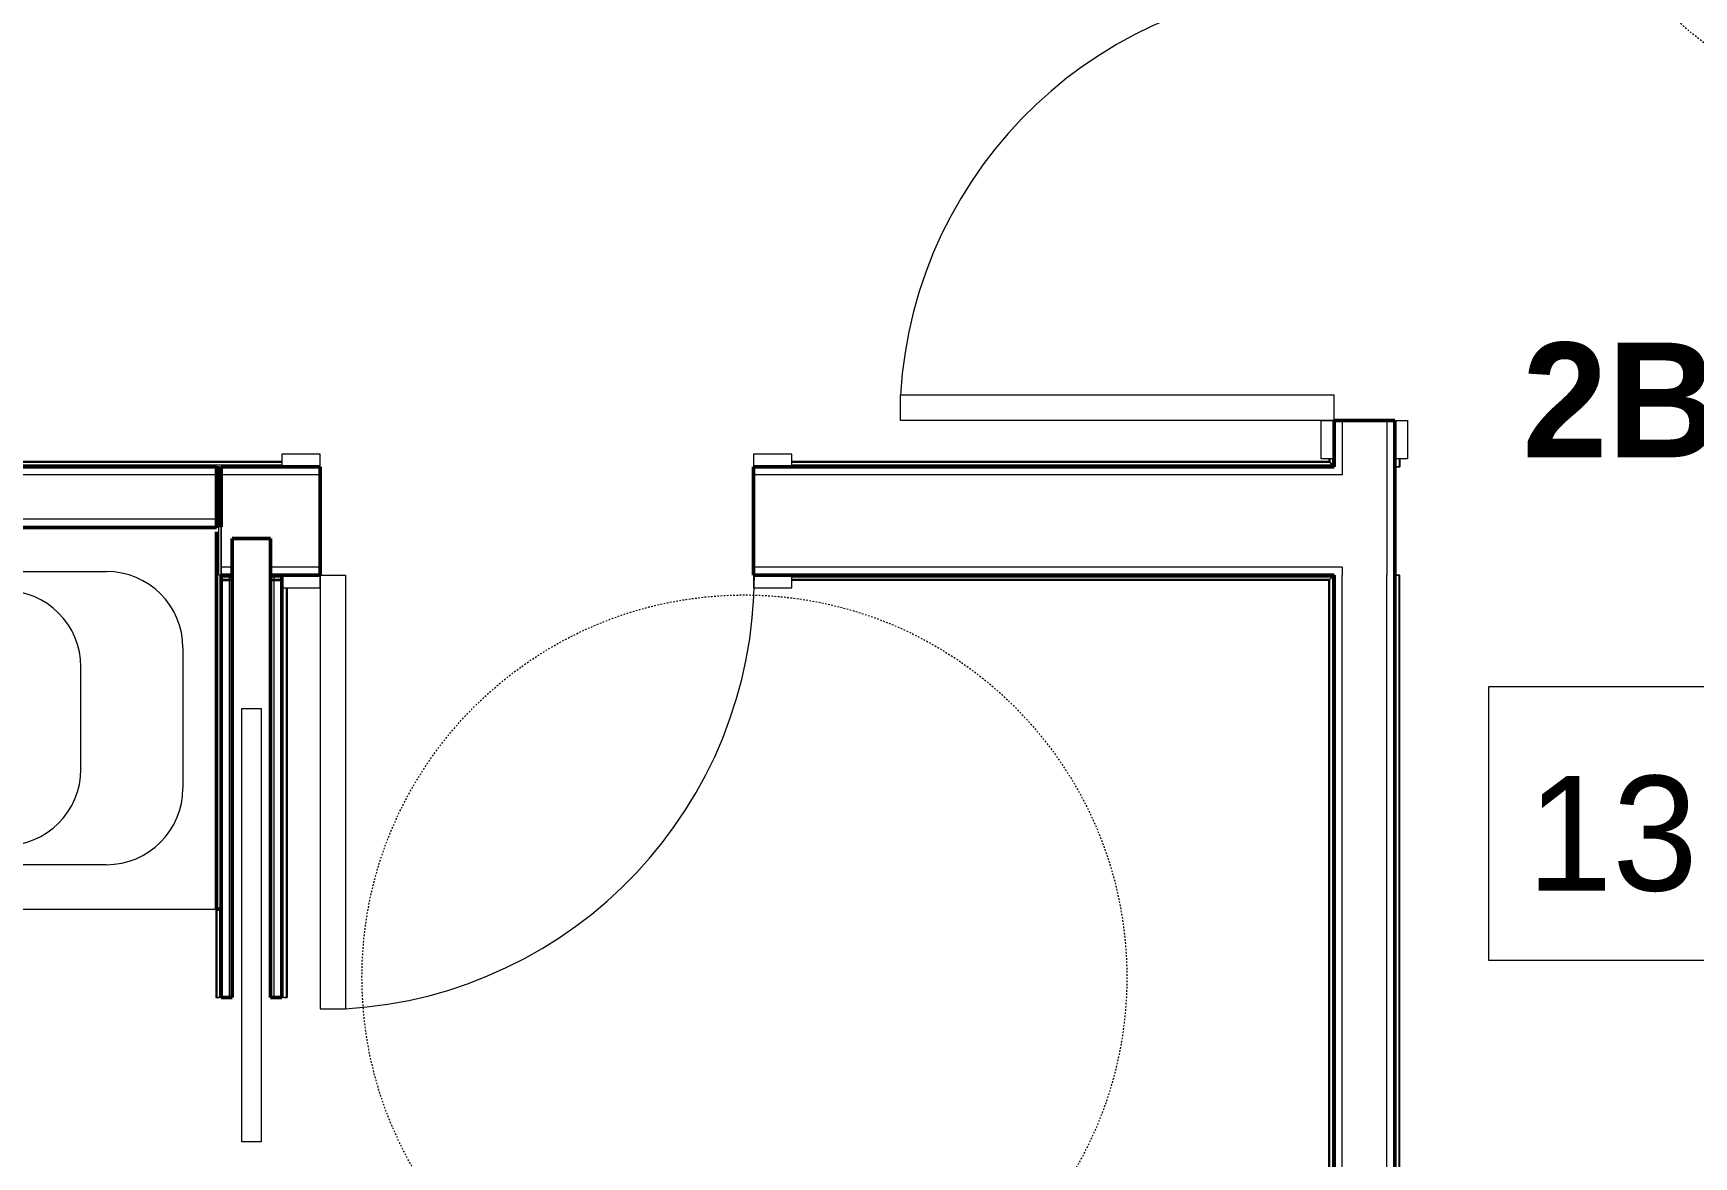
# Model space of a CAD drawing. Header units: inches. Extents: x -4235 to -464, y 9706 to 12425.
# Drawn here: x -2466.3 to -2336.1, y 11875.8 to 11964 of the extents above; entities that cross this region are included whole.
import ezdxf

# ---------------------------------------------------------------- set-up
doc = ezdxf.new("R2010")
doc.units = ezdxf.units.IN
doc.header["$MEASUREMENT"] = 0
doc.linetypes.add('Dash', pattern=[0.25, 0.125, -0.125])
for name, color, linetype, lineweight in [('0-1', 7, 'Continuous', 5), ('0-2', 10, 'Continuous', 9), ('A-AREA-IDEN', 2, 'Continuous', 9), ('A-DOOR-1', 7, 'Continuous', 9), ('A-DOOR-2', 90, 'Continuous', 20), ('A-DOOR-FRAM-1', 90, 'Continuous', 20), ('A-GENM-HDLN-1', 7, 'Dash', 9), ('A-WALL-1', 250, 'Continuous', 50), ('A-WALL-2', 50, 'Continuous', 13), ('A-WALL-3', 10, 'Continuous', 9), ('A-WALL-4', 254, 'Continuous', 9), ('A-WALL-5', 7, 'Continuous', 9), ('I-WALL-1', 250, 'Continuous', 50), ('I-WALL-2', 10, 'Continuous', 9), ('I-WALL-3', 254, 'Continuous', 9), ('I-WALL-4', 7, 'Continuous', 9), ('P-SANR-FIXT-1', 7, 'Continuous', 9), ('P-SANR-FIXT-2', 254, 'Continuous', 9), ('P-SANR-FIXT-4', 10, 'Continuous', 9)]:
    doc.layers.add(name, color=color, linetype=linetype, lineweight=lineweight)
doc.styles.add('Century Gothic', font='ufonts.com_century-gothic.ttf', dxfattribs={"height": 9})
doc.styles.add('Century Gothic_B', font='GOTHICB.TTF', dxfattribs={"height": 9})

# ---------------------------------------------------------------- blocks, each defined once
blk = doc.blocks.new('Basic Wall _ INT - W4BØF - _5_8 GYP - 2X4 WOOD_BATT_ - 5_8 GYP_ - ___-2690281-BACKGROUND - 1ST FLOOR')
at = {"layer": 'A-WALL-3'}
for p, q in [((-2516.57, 11930.09), (-2516.57, 11930.38)), ((-2516.57, 11930.38), (-2516.57, 11930.31)), ((-2516.57, 11930.31), (-2516.57, 11930.17)), ((-2515.95, 11930.31), (-2516.57, 11930.31)), ((-2516.57, 11930.17), (-2516.57, 11930.1)), ((-2516.57, 11930.06), (-2516.57, 11930.09)), ((-2516.57, 11930.05), (-2516.57, 11930.06)), ((-2516.57, 11930.01), (-2516.57, 11930.05)), ((-2516.57, 11929.96), (-2516.57, 11930.01)), ((-2516.57, 11929.99), (-2516.57, 11929.96)), ((-2516.57, 11929.96), (-2515.95, 11929.96))]:
    blk.add_line(p, q, dxfattribs=at)
at = {"layer": 'A-WALL-4'}
for p, q in [((-2515.95, 11930.38), (-2516.57, 11930.38)), ((-2515.95, 11930.09), (-2516.57, 11930.09)), ((-2451.76, 11930.31), (-2515.95, 11930.31)), ((-2515.95, 11929.96), (-2451.76, 11929.96))]:
    blk.add_line(p, q, dxfattribs=at)
at = {"layer": 'A-WALL-5'}
for p, q in [((-2451.76, 11930.38), (-2515.95, 11930.38)), ((-2451.76, 11930.09), (-2515.95, 11930.09))]:
    blk.add_line(p, q, dxfattribs=at)
blk = doc.blocks.new('SWING - SINGLE - FLUSH - 2-10 x 6-8 - PRIVACY-3199420-BACKGROUND - 1ST FLOOR')
at = {"layer": 'A-DOOR-1'}
blk.add_arc((17, 4.25), 34.07, 93.3657, 180, dxfattribs=at)
at = {"layer": 'A-DOOR-2'}
for p, q in [((15, 4.25), (15, 38.26)), ((17, 38.26), (15, 38.26)), ((17, 4.25), (17, 38.26)), ((17, 4.25), (15, 4.25))]:
    blk.add_line(p, q, dxfattribs=at)
at = {"layer": 'A-DOOR-FRAM-1'}
for p, q in [((-17, 5.25), (-20, 5.25)), ((-20, 5.25), (-20, 4.25)), ((-17, 4.25), (-17, 5.25)), ((20, 5.25), (17, 5.25)), ((17, 5.25), (17, 4.25)), ((20, 4.25), (20, 5.25)), ((-20, 4.25), (-17, 4.25)), ((17, 4.25), (20, 4.25)), ((-17, -4.25), (-20, -4.25)), ((-20, -4.25), (-20, -5.25)), ((-17, -5.25), (-17, -4.25)), ((20, -4.25), (17, -4.25)), ((17, -4.25), (17, -5.25)), ((20, -5.25), (20, -4.25)), ((-20, -5.25), (-17, -5.25)), ((17, -5.25), (20, -5.25))]:
    blk.add_line(p, q, dxfattribs=at)
blk = doc.blocks.new('Basic Wall _ INT - W4BØF - _5_8 GYP - 2X4 WOOD_BATT_ - 5_8 GYP_ - ___-2690285-BACKGROUND - 1ST FLOOR')
at = {"layer": 'A-WALL-3'}
for p, q in [((-2451.95, 11929.96), (-2451.78, 11929.96)), ((-2451.78, 11929.96), (-2451.92, 11929.96)), ((-2451.92, 11929.96), (-2451.92, 11925.25)), ((-2451.72, 11929.96), (-2451.7, 11929.96)), ((-2451.7, 11929.96), (-2451.69, 11929.96)), ((-2451.7, 11929.96), (-2451.7, 11929.96)), ((-2451.69, 11929.96), (-2451.67, 11929.96)), ((-2451.67, 11929.96), (-2451.64, 11929.96)), ((-2451.57, 11929.96), (-2451.6, 11929.96)), ((-2451.57, 11925.25), (-2451.57, 11929.96))]:
    blk.add_line(p, q, dxfattribs=at)
at = {"layer": 'A-WALL-4'}
for p, q in [((-2451.99, 11929.96), (-2451.99, 11925.25)), ((-2451.7, 11929.96), (-2451.7, 11925.25)), ((-2451.64, 11929.96), (-2451.62, 11929.96)), ((-2451.62, 11929.96), (-2451.57, 11929.96)), ((-2451.92, 11895.25), (-2451.92, 11888.34)), ((-2451.57, 11888.34), (-2451.57, 11895.25)), ((-2451.99, 11888.34), (-2451.92, 11888.34)), ((-2451.92, 11888.34), (-2451.78, 11888.34)), ((-2451.78, 11888.34), (-2451.71, 11888.34)), ((-2451.6, 11888.34), (-2451.57, 11888.34))]:
    blk.add_line(p, q, dxfattribs=at)
at = {"layer": 'A-WALL-5'}
for p, q in [((-2451.99, 11895.25), (-2451.99, 11888.34)), ((-2451.7, 11895.25), (-2451.7, 11888.34)), ((-2451.7, 11888.34), (-2451.99, 11888.34)), ((-2451.62, 11888.34), (-2451.7, 11888.34)), ((-2451.57, 11888.34), (-2451.62, 11888.34))]:
    blk.add_line(p, q, dxfattribs=at)
blk = doc.blocks.new('Basic Wall _ INT - W4BØF - _5_8 GYP - 2X4 WOOD_BATT_ - 5_8 GYP_ - ___-2690286-BACKGROUND - 1ST FLOOR')
at = {"layer": 'A-WALL-3'}
for p, q in [((-2446.82, 11920.46), (-2446.82, 11921.46)), ((-2446.82, 11852.99), (-2446.8, 11853)), ((-2446.7, 11853.04), (-2446.7, 11853.04)), ((-2446.68, 11853.05), (-2446.62, 11853.07)), ((-2446.62, 11853.07), (-2446.47, 11853.13)), ((-2446.47, 11853.13), (-2446.41, 11853.16))]:
    blk.add_line(p, q, dxfattribs=at)
at = {"layer": 'A-WALL-4'}
for p, q in [((-2446.82, 11888.34), (-2446.82, 11920.46)), ((-2446.47, 11920.46), (-2446.47, 11888.34)), ((-2446.82, 11888.34), (-2446.8, 11888.34)), ((-2446.68, 11888.34), (-2446.62, 11888.34)), ((-2446.62, 11888.34), (-2446.47, 11888.34)), ((-2446.47, 11888.34), (-2446.41, 11888.34)), ((-2446.8, 11854.34), (-2446.82, 11854.34)), ((-2446.82, 11852.99), (-2446.82, 11854.34)), ((-2446.7, 11854.34), (-2446.7, 11854.34)), ((-2446.62, 11854.34), (-2446.68, 11854.34)), ((-2446.47, 11854.34), (-2446.62, 11854.34)), ((-2446.41, 11854.34), (-2446.47, 11854.34)), ((-2446.47, 11854.34), (-2446.47, 11853.13))]:
    blk.add_line(p, q, dxfattribs=at)
at = {"layer": 'A-WALL-5'}
for p, q in [((-2446.7, 11888.34), (-2446.7, 11920.46)), ((-2446.41, 11920.46), (-2446.41, 11888.34)), ((-2446.78, 11888.34), (-2446.82, 11888.34)), ((-2446.7, 11888.34), (-2446.78, 11888.34)), ((-2446.41, 11888.34), (-2446.7, 11888.34)), ((-2446.82, 11854.34), (-2446.78, 11854.34)), ((-2446.78, 11854.34), (-2446.7, 11854.34)), ((-2446.7, 11853.04), (-2446.7, 11854.34)), ((-2446.7, 11854.34), (-2446.41, 11854.34)), ((-2446.41, 11854.34), (-2446.41, 11853.16))]:
    blk.add_line(p, q, dxfattribs=at)
at = {"layer": 'A-WALL-5', "flags": 128}
for points in [[(-2446.7, 11853.04), (-2446.71, 11853.04), (-2446.72, 11853.03), (-2446.74, 11853.02), (-2446.76, 11853.01), (-2446.78, 11853.01)], [(-2446.41, 11853.16), (-2446.53, 11853.11), (-2446.62, 11853.07), (-2446.68, 11853.05), (-2446.7, 11853.04)]]:
    blk.add_lwpolyline(points, dxfattribs=at)
blk = doc.blocks.new('POCKET - FLUSH - 2-10 x 6-8-2882530-BACKGROUND - 1ST FLOOR')
at = {"layer": 'A-DOOR-2'}
for p, q in [((-39.67, -0.75), (-39.67, 0.75)), ((-39.67, 0.75), (-5.67, 0.75)), ((-5.67, 0.75), (-5.67, -0.75)), ((-5.67, -0.75), (-39.67, -0.75))]:
    blk.add_line(p, q, dxfattribs=at)
blk = doc.blocks.new('SWING - SINGLE - FLUSH - 2-10 x 6-8 - PRIVACY-3199405-BACKGROUND - 1ST FLOOR')
at = {"layer": 'A-DOOR-1'}
blk.add_arc((17, -2.38), 34.07, 180, 266.6343, dxfattribs=at)
at = {"layer": 'A-DOOR-2'}
for p, q in [((15, -2.38), (15, -36.38)), ((17, -2.38), (15, -2.38)), ((17, -2.38), (17, -36.38)), ((17, -36.38), (15, -36.38))]:
    blk.add_line(p, q, dxfattribs=at)
at = {"layer": 'A-DOOR-FRAM-1'}
for p, q in [((-20, 2.37), (-20, 3.37)), ((-20, 3.37), (-17, 3.37)), ((-17, 3.37), (-17, 2.37)), ((17, 2.37), (17, 3.37)), ((17, 3.37), (20, 3.37)), ((20, 3.37), (20, 2.37)), ((-17, 2.37), (-20, 2.37)), ((20, 2.37), (17, 2.37)), ((-20, -2.38), (-17, -2.38)), ((-20, -3.38), (-20, -2.38)), ((-17, -2.38), (-17, -3.38)), ((17, -2.38), (20, -2.38)), ((17, -3.38), (17, -2.38)), ((20, -2.38), (20, -3.38)), ((-17, -3.38), (-20, -3.38)), ((20, -3.38), (17, -3.38))]:
    blk.add_line(p, q, dxfattribs=at)
blk = doc.blocks.new('Basic Wall _ INT - W4BØF - _5_8 GYP - 2X4 WOOD_BATT_ - 5_8 GYP_ - ___-2690289-BACKGROUND - 1ST FLOOR')
at = {"layer": 'A-WALL-3'}
for p, q in [((-2359.52, 12081.69), (-2359.48, 12081.69)), ((-2359.5, 12081.69), (-2359.52, 12081.69)), ((-2359.52, 12081.06), (-2359.52, 12081.69)), ((-2359.48, 12081.69), (-2359.4, 12081.69)), ((-2359.4, 12081.69), (-2359.11, 12081.69)), ((-2359.32, 12081.69), (-2359.38, 12081.69)), ((-2359.17, 12081.69), (-2359.32, 12081.69)), ((-2359.11, 12081.69), (-2359.17, 12081.69)), ((-2359.17, 12081.69), (-2359.17, 12081.06)), ((-2359.52, 11967.59), (-2359.52, 11970.59))]:
    blk.add_line(p, q, dxfattribs=at)
at = {"layer": 'A-WALL-4'}
for p, q in [((-2359.4, 12081.06), (-2359.4, 12081.69)), ((-2359.11, 12081.69), (-2359.11, 12081.06)), ((-2359.52, 11970.59), (-2359.52, 12081.06)), ((-2359.17, 12081.06), (-2359.17, 11970.59)), ((-2359.52, 11929.96), (-2359.52, 11930.59)), ((-2359.17, 11930.59), (-2359.17, 11929.96)), ((-2359.52, 11929.96), (-2359.5, 11929.96)), ((-2359.38, 11929.96), (-2359.32, 11929.96)), ((-2359.32, 11929.96), (-2359.17, 11929.96)), ((-2359.17, 11929.96), (-2359.11, 11929.96))]:
    blk.add_line(p, q, dxfattribs=at)
at = {"layer": 'A-WALL-5'}
for p, q in [((-2359.4, 11970.59), (-2359.4, 12081.06)), ((-2359.11, 12081.06), (-2359.11, 11970.59)), ((-2359.4, 11929.96), (-2359.4, 11930.59)), ((-2359.11, 11930.59), (-2359.11, 11929.96)), ((-2359.48, 11929.96), (-2359.52, 11929.96)), ((-2359.4, 11929.96), (-2359.48, 11929.96)), ((-2359.11, 11929.96), (-2359.4, 11929.96))]:
    blk.add_line(p, q, dxfattribs=at)
blk = doc.blocks.new('Basic Wall _ INT - W4BØF - _5_8 GYP - 2X4 WOOD_BATT_ - 5_8 GYP_ - ___-2690290-BACKGROUND - 1ST FLOOR')
at = {"layer": 'A-WALL-3'}
for p, q in [((-2364.62, 12081.69), (-2364.69, 12081.69)), ((-2364.69, 12081.69), (-2364.4, 12081.69)), ((-2364.48, 12081.69), (-2364.62, 12081.69)), ((-2364.62, 12081.69), (-2364.62, 12081.06)), ((-2364.41, 12081.69), (-2364.48, 12081.69)), ((-2364.4, 12081.69), (-2364.32, 12081.69)), ((-2364.32, 12081.69), (-2364.27, 12081.69)), ((-2364.27, 12081.69), (-2364.3, 12081.69)), ((-2364.27, 12081.06), (-2364.27, 12081.69)), ((-2364.27, 11967.59), (-2364.27, 11970.59)), ((-2364.69, 11930.38), (-2364.62, 11930.31)), ((-2364.62, 11930.31), (-2364.48, 11930.17)), ((-2364.48, 11930.17), (-2364.41, 11930.1)), ((-2364.3, 11929.99), (-2364.27, 11929.96))]:
    blk.add_line(p, q, dxfattribs=at)
at = {"layer": 'A-WALL-4'}
for p, q in [((-2364.69, 12081.69), (-2364.69, 12081.06)), ((-2364.4, 12081.69), (-2364.4, 12081.06)), ((-2364.62, 12081.06), (-2364.62, 11970.59)), ((-2364.27, 11970.59), (-2364.27, 12081.06)), ((-2364.62, 11930.59), (-2364.62, 11930.31)), ((-2364.27, 11929.96), (-2364.27, 11930.59))]:
    blk.add_line(p, q, dxfattribs=at)
at = {"layer": 'A-WALL-5'}
for p, q in [((-2364.69, 12081.06), (-2364.69, 11970.59)), ((-2364.4, 12081.06), (-2364.4, 11970.59)), ((-2364.69, 11930.59), (-2364.69, 11930.38)), ((-2364.4, 11930.59), (-2364.4, 11930.09)), ((-2364.27, 11929.96), (-2364.32, 11930.01))]:
    blk.add_line(p, q, dxfattribs=at)
at = {"layer": 'A-WALL-5', "flags": 128}
for points in [[(-2364.4, 11930.09), (-2364.42, 11930.11), (-2364.48, 11930.17), (-2364.57, 11930.26), (-2364.69, 11930.38)], [(-2364.32, 11930.01), (-2364.34, 11930.03), (-2364.36, 11930.05), (-2364.37, 11930.06), (-2364.39, 11930.08), (-2364.4, 11930.09), (-2364.4, 11930.09)]]:
    blk.add_lwpolyline(points, dxfattribs=at)
blk = doc.blocks.new('Basic Wall _ INT - W4BØF - _5_8 GYP - 2X4 WOOD_BATT_ - 5_8 GYP_ - ___-2690293-BACKGROUND - 1ST FLOOR')
at = {"layer": 'A-WALL-3'}
for p, q in [((-2364.62, 11921.11), (-2364.69, 11921.05)), ((-2364.48, 11921.26), (-2364.62, 11921.11)), ((-2364.41, 11921.32), (-2364.48, 11921.26)), ((-2364.27, 11921.46), (-2364.3, 11921.44)), ((-2364.69, 11870.09), (-2364.62, 11870.07)), ((-2364.62, 11870.07), (-2364.48, 11870.01)), ((-2364.48, 11870), (-2364.41, 11869.98)), ((-2364.3, 11869.93), (-2364.27, 11869.92))]:
    blk.add_line(p, q, dxfattribs=at)
at = {"layer": 'A-WALL-4'}
for p, q in [((-2364.62, 11870.07), (-2364.62, 11921.11)), ((-2364.27, 11921.46), (-2364.27, 11869.92))]:
    blk.add_line(p, q, dxfattribs=at)
at = {"layer": 'A-WALL-5'}
for p, q in [((-2364.69, 11870.09), (-2364.69, 11921.05)), ((-2364.4, 11921.34), (-2364.4, 11869.97)), ((-2364.32, 11921.42), (-2364.27, 11921.46))]:
    blk.add_line(p, q, dxfattribs=at)
at = {"layer": 'A-WALL-5', "flags": 128}
for points in [[(-2364.69, 11921.05), (-2364.57, 11921.17), (-2364.48, 11921.26), (-2364.42, 11921.32), (-2364.4, 11921.34)], [(-2364.4, 11921.34), (-2364.4, 11921.34), (-2364.39, 11921.35), (-2364.37, 11921.36), (-2364.36, 11921.38), (-2364.34, 11921.4), (-2364.32, 11921.42)], [(-2364.4, 11869.97), (-2364.42, 11869.98), (-2364.48, 11870), (-2364.57, 11870.04), (-2364.69, 11870.09)], [(-2364.32, 11869.94), (-2364.34, 11869.95), (-2364.36, 11869.96), (-2364.37, 11869.96), (-2364.39, 11869.97), (-2364.4, 11869.97), (-2364.4, 11869.97)]]:
    blk.add_lwpolyline(points, dxfattribs=at)
blk = doc.blocks.new('Basic Wall _ INT - W4BØF - _5_8 GYP - 2X4 WOOD_BATT_ - 5_8 GYP_ - ___-2690294-BACKGROUND - 1ST FLOOR')
at = {"layer": 'A-WALL-3'}
for p, q in [((-2359.52, 11867.95), (-2359.5, 11867.94)), ((-2359.38, 11867.89), (-2359.32, 11867.87)), ((-2359.32, 11867.87), (-2359.17, 11867.81)), ((-2359.17, 11867.81), (-2359.11, 11867.78))]:
    blk.add_line(p, q, dxfattribs=at)
at = {"layer": 'A-WALL-4'}
for p, q in [((-2359.5, 11921.46), (-2359.52, 11921.46)), ((-2359.52, 11921.46), (-2359.52, 11867.95)), ((-2359.32, 11921.46), (-2359.38, 11921.46)), ((-2359.17, 11921.46), (-2359.32, 11921.46)), ((-2359.11, 11921.46), (-2359.17, 11921.46)), ((-2359.17, 11867.81), (-2359.17, 11921.46))]:
    blk.add_line(p, q, dxfattribs=at)
at = {"layer": 'A-WALL-5'}
for p, q in [((-2359.52, 11921.46), (-2359.48, 11921.46)), ((-2359.48, 11921.46), (-2359.4, 11921.46)), ((-2359.4, 11867.9), (-2359.4, 11921.46)), ((-2359.4, 11921.46), (-2359.11, 11921.46)), ((-2359.11, 11867.78), (-2359.11, 11921.46))]:
    blk.add_line(p, q, dxfattribs=at)
at = {"layer": 'A-WALL-5', "flags": 128}
for points in [[(-2359.4, 11867.9), (-2359.4, 11867.9), (-2359.41, 11867.91), (-2359.42, 11867.91), (-2359.44, 11867.92), (-2359.46, 11867.93), (-2359.48, 11867.94)], [(-2359.11, 11867.78), (-2359.23, 11867.83), (-2359.32, 11867.87), (-2359.38, 11867.89), (-2359.4, 11867.9)]]:
    blk.add_lwpolyline(points, dxfattribs=at)
blk = doc.blocks.new('ADA Clearances - 5ft Circle-V14-BACKGROUND - 1ST FLOOR')
at = {"layer": 'A-GENM-HDLN-1'}
blk.add_circle((0, 0), 30, dxfattribs=at)
blk = doc.blocks.new('Basic Wall _ INT - W8BØF - _5_8 GYP - 2X8 WOOD_BATT_ - 5_8 GYP_ - ___-2704244-BACKGROUND - 1ST FLOOR')
at = {"layer": 'I-WALL-2'}
for p, q in [((-2451.57, 11921.46), (-2450.7, 11921.46)), ((-2450.7, 11921.11), (-2451.57, 11921.11)), ((-2450.7, 11921.44), (-2450.7, 11921.46)), ((-2450.7, 11921.34), (-2450.7, 11921.34)), ((-2450.7, 11921.26), (-2450.7, 11921.32)), ((-2450.7, 11921.11), (-2450.7, 11921.26)), ((-2450.7, 11921.05), (-2450.7, 11921.11)), ((-2447.7, 11921.46), (-2447.7, 11921.44)), ((-2447.7, 11921.46), (-2446.82, 11921.46)), ((-2447.7, 11921.32), (-2447.7, 11921.26)), ((-2447.7, 11921.26), (-2447.7, 11921.11)), ((-2447.7, 11921.11), (-2447.7, 11921.05)), ((-2447.45, 11921.11), (-2447.7, 11921.11)), ((-2446.82, 11921.11), (-2447.44, 11921.11)), ((-2409.82, 11921.46), (-2406.82, 11921.46)), ((-2364.69, 11921.05), (-2364.62, 11921.11)), ((-2364.62, 11921.11), (-2364.48, 11921.26)), ((-2364.48, 11921.26), (-2364.41, 11921.32)), ((-2364.3, 11921.44), (-2364.27, 11921.46))]:
    blk.add_line(p, q, dxfattribs=at)
at = {"layer": 'I-WALL-3'}
for p, q in [((-2451.57, 11921.34), (-2450.7, 11921.34)), ((-2450.7, 11921.05), (-2451.57, 11921.05)), ((-2450.7, 11921.46), (-2450.7, 11921.42)), ((-2450.7, 11921.42), (-2450.7, 11921.34)), ((-2450.7, 11921.34), (-2450.7, 11921.05)), ((-2447.7, 11921.42), (-2447.7, 11921.46)), ((-2447.7, 11921.34), (-2447.7, 11921.42)), ((-2447.7, 11921.34), (-2447.45, 11921.34)), ((-2447.7, 11921.05), (-2447.7, 11921.34)), ((-2447.45, 11921.05), (-2447.7, 11921.05)), ((-2447.45, 11921.34), (-2446.82, 11921.34)), ((-2446.82, 11921.05), (-2447.44, 11921.05)), ((-2406.82, 11921.46), (-2364.27, 11921.46)), ((-2364.62, 11921.11), (-2406.82, 11921.11))]:
    blk.add_line(p, q, dxfattribs=at)
at = {"layer": 'I-WALL-4'}
for p, q in [((-2406.82, 11921.34), (-2364.4, 11921.34)), ((-2364.69, 11921.05), (-2406.82, 11921.05)), ((-2364.27, 11921.46), (-2364.32, 11921.42))]:
    blk.add_line(p, q, dxfattribs=at)
at = {"layer": 'I-WALL-4', "flags": 128}
for points in [[(-2364.4, 11921.34), (-2364.42, 11921.32), (-2364.48, 11921.26), (-2364.57, 11921.17), (-2364.69, 11921.05)], [(-2364.32, 11921.42), (-2364.34, 11921.4), (-2364.36, 11921.38), (-2364.37, 11921.36), (-2364.39, 11921.35), (-2364.4, 11921.34), (-2364.4, 11921.34)]]:
    blk.add_lwpolyline(points, dxfattribs=at)
blk = doc.blocks.new('Basic Wall _ INT - W8BØF - _5_8 GYP - 2X8 WOOD_BATT_ - 5_8 GYP_ - ___-2699032-BACKGROUND - 1ST FLOOR')
at = {"layer": 'I-WALL-2'}
for p, q in [((-2364.62, 11930.31), (-2364.69, 11930.38)), ((-2364.48, 11930.17), (-2364.62, 11930.31)), ((-2364.41, 11930.1), (-2364.48, 11930.17)), ((-2446.82, 11929.96), (-2443.82, 11929.96)), ((-2409.82, 11929.96), (-2406.82, 11929.96)), ((-2364.27, 11929.96), (-2364.3, 11929.99))]:
    blk.add_line(p, q, dxfattribs=at)
at = {"layer": 'I-WALL-3'}
for p, q in [((-2446.82, 11930.31), (-2451.76, 11930.31)), ((-2364.62, 11930.31), (-2406.82, 11930.31)), ((-2451.76, 11929.96), (-2446.82, 11929.96)), ((-2406.82, 11929.96), (-2364.27, 11929.96))]:
    blk.add_line(p, q, dxfattribs=at)
at = {"layer": 'I-WALL-4'}
for p, q in [((-2446.82, 11930.38), (-2451.76, 11930.38)), ((-2446.82, 11930.09), (-2451.76, 11930.09)), ((-2364.69, 11930.38), (-2406.82, 11930.38)), ((-2364.4, 11930.09), (-2406.82, 11930.09)), ((-2364.32, 11930.01), (-2364.27, 11929.96))]:
    blk.add_line(p, q, dxfattribs=at)
at = {"layer": 'I-WALL-4', "flags": 128}
for points in [[(-2364.69, 11930.38), (-2364.57, 11930.26), (-2364.48, 11930.17), (-2364.42, 11930.11), (-2364.4, 11930.09)], [(-2364.4, 11930.09), (-2364.4, 11930.09), (-2364.39, 11930.08), (-2364.37, 11930.06), (-2364.36, 11930.05), (-2364.34, 11930.03), (-2364.32, 11930.01)]]:
    blk.add_lwpolyline(points, dxfattribs=at)
blk = doc.blocks.new('Bath Tub - Maestro - 60_x30_-V148-BACKGROUND - 1ST FLOOR')
at = {"layer": 'P-SANR-FIXT-1'}
for p, q in [((35, 26.5), (51, 26.5)), ((35, 26.5), (35, 25)), ((35, 25), (9.35, 20.74)), ((43, 25), (35, 25)), ((4, 21), (0.38, 21)), ((4, 16), (4, 21)), ((5, 16), (5, 20.04)), ((57, 20.5), (57, 9.5)), ((49, 11), (49, 19)), ((4, 14), (4, 16)), ((4, 16), (10.94, 16)), ((6, 16.8), (6, 16)), ((10.94, 14), (10.94, 16)), ((4, 9), (4, 14)), ((10.94, 14), (4, 14)), ((5, 9.96), (5, 14)), ((6, 14), (6, 13.2)), ((9.35, 9.26), (35, 5)), ((0.38, 9), (4, 9)), ((35, 3.5), (35, 5)), ((35, 5), (43, 5)), ((51, 3.5), (35, 3.5)), ((0.38, 0), (59.63, 0))]:
    blk.add_line(p, q, dxfattribs=at)
at = {"layer": 'P-SANR-FIXT-1', "flags": 128}
for points in [[(8.63, 24.03), (11.56, 24.3), (14.49, 24.58), (17.42, 24.85), (20.35, 25.13), (23.28, 25.4), (26.21, 25.68), (29.14, 25.95), (32.07, 26.23), (35, 26.5)], [(35, 3.5), (32.07, 3.77), (29.14, 4.05), (26.21, 4.32), (23.28, 4.6), (20.35, 4.87), (17.42, 5.15), (14.49, 5.42), (11.56, 5.7), (8.63, 5.97)]]:
    blk.add_lwpolyline(points, dxfattribs=at)
at = {"layer": 'P-SANR-FIXT-1'}
for centre, radius, start, end in [((51, 20.5), 6, 360, 90), ((43, 19), 6, 360, 90), ((9, 20.04), 4, 95.3558, 180), ((2, 19), 1.5, 360, 180), ((10, 16.8), 4, 99.4223, 180), ((2, 19), 1.5, 180, 360), ((10.94, 15), 1.5, 360, 137.9289), ((10.94, 15), 1.5, 222.0711, 360), ((10, 13.2), 4, 180, 260.5777), ((2, 11), 1.5, 360, 180), ((2, 11), 1.5, 180, 360), ((43, 11), 6, 270, 0), ((9, 9.96), 4, 180, 264.6442), ((51, 9.5), 6, 270, 360)]:
    blk.add_arc(centre, radius, start, end, dxfattribs=at)
at = {"layer": 'P-SANR-FIXT-2'}
for p, q in [((60, 30), (59.63, 30)), ((0.38, 21), (0, 21)), ((0, 9), (0.38, 9)), ((0, 0), (0.38, 0)), ((59.63, 0), (60, 0))]:
    blk.add_line(p, q, dxfattribs=at)
at = {"layer": 'P-SANR-FIXT-4'}
for p, q in [((59.63, 30), (0, 30)), ((0, 29.97), (0, 21)), ((60, 0), (60, 30)), ((0, 21), (0, 9)), ((0, 21), (0, 9)), ((0, 9), (0, 0))]:
    blk.add_line(p, q, dxfattribs=at)
blk = doc.blocks.new('CTR - 1st Phase - Unit Layouts_rvt-1-BACKGROUND - 1ST FLOOR')
at = {"layer": 'A-WALL-1'}
for p, q in [((-2359.52, 11933.59), (-2364.27, 11933.59)), ((-2364.27, 11933.59), (-2364.27, 11929.96)), ((-2359.52, 11929.96), (-2359.52, 11933.59)), ((-2451.95, 11929.96), (-2516.57, 11929.96)), ((-2451.95, 11925.21), (-2451.95, 11929.96)), ((-2516.57, 11925.21), (-2451.95, 11925.21)), ((-2451.95, 11924.87), (-2451.95, 11895.25)), ((-2451.57, 11921.46), (-2451.57, 11888.34)), ((-2450.7, 11921.46), (-2451.57, 11921.46)), ((-2451.57, 11895.25), (-2451.57, 11921.46)), ((-2450.7, 11888.34), (-2450.7, 11921.46)), ((-2446.82, 11921.46), (-2447.7, 11921.46)), ((-2447.7, 11921.46), (-2447.7, 11888.34)), ((-2446.82, 11888.34), (-2446.82, 11921.46)), ((-2364.27, 11921.46), (-2364.27, 11869.92)), ((-2359.52, 11874.67), (-2359.52, 11921.46)), ((-2451.95, 11895.25), (-2451.57, 11895.25)), ((-2451.57, 11888.34), (-2450.7, 11888.34)), ((-2447.7, 11888.34), (-2446.82, 11888.34))]:
    blk.add_line(p, q, dxfattribs=at)
at = {"layer": 'A-WALL-2'}
for p, q in [((-2363.65, 11933.59), (-2363.65, 11929.96)), ((-2360.15, 11933.59), (-2360.15, 11929.96)), ((-2451.95, 11929.34), (-2515.95, 11929.34)), ((-2443.82, 11929.34), (-2451.57, 11929.34)), ((-2363.65, 11929.34), (-2409.82, 11929.34)), ((-2363.65, 11929.96), (-2363.65, 11929.34)), ((-2360.15, 11929.96), (-2360.15, 11929.34)), ((-2360.15, 11929.34), (-2360.15, 11922.09)), ((-2451.95, 11925.84), (-2515.95, 11925.84)), ((-2451.57, 11925.25), (-2451.57, 11924.87)), ((-2451.57, 11924.87), (-2451.57, 11922.09)), ((-2450.7, 11922.09), (-2451.57, 11922.09)), ((-2451.57, 11922.09), (-2451.57, 11921.46)), ((-2450.95, 11921.46), (-2450.95, 11888.34)), ((-2443.82, 11922.09), (-2447.7, 11922.09)), ((-2447.45, 11921.46), (-2447.45, 11888.34)), ((-2363.65, 11922.09), (-2409.82, 11922.09)), ((-2363.65, 11922.09), (-2363.65, 11921.46)), ((-2363.65, 11870.55), (-2363.65, 11921.46)), ((-2360.15, 11922.09), (-2360.15, 11921.46)), ((-2360.15, 11874.05), (-2360.15, 11921.46))]:
    blk.add_line(p, q, dxfattribs=at)
at = {"layer": 'A-WALL-3'}
for p, q in [((-2364.27, 11930.59), (-2364.27, 11929.96)), ((-2359.52, 11929.96), (-2359.52, 11930.59)), ((-2451.99, 11929.96), (-2515.95, 11929.96)), ((-2451.9, 11929.96), (-2451.95, 11929.96)), ((-2451.92, 11925.25), (-2451.92, 11929.96)), ((-2451.87, 11929.96), (-2451.92, 11929.96)), ((-2451.92, 11929.96), (-2451.87, 11929.96)), ((-2451.82, 11929.96), (-2451.87, 11929.96)), ((-2451.78, 11929.96), (-2451.84, 11929.96)), ((-2451.84, 11929.96), (-2451.78, 11929.96)), ((-2451.76, 11929.96), (-2451.82, 11929.96)), ((-2451.76, 11929.96), (-2451.76, 11925.25)), ((-2451.76, 11925.25), (-2451.76, 11929.96)), ((-2450.7, 11921.46), (-2451.57, 11921.46)), ((-2451.57, 11921.46), (-2450.7, 11921.46)), ((-2451.57, 11895.25), (-2451.57, 11921.46)), ((-2451.57, 11921.11), (-2450.7, 11921.11)), ((-2450.7, 11921.46), (-2450.7, 11921.44)), ((-2450.7, 11921.34), (-2450.7, 11921.34)), ((-2450.7, 11921.32), (-2450.7, 11921.26)), ((-2450.7, 11921.32), (-2450.7, 11921.26)), ((-2450.7, 11921.26), (-2450.7, 11921.11)), ((-2450.7, 11921.26), (-2450.7, 11921.11)), ((-2450.7, 11921.11), (-2450.7, 11921.05)), ((-2450.7, 11921.11), (-2450.7, 11921.05)), ((-2446.82, 11921.46), (-2447.7, 11921.46)), ((-2447.7, 11921.46), (-2446.82, 11921.46)), ((-2447.7, 11921.44), (-2447.7, 11921.46)), ((-2447.7, 11921.26), (-2447.7, 11921.32)), ((-2447.7, 11921.26), (-2447.7, 11921.32)), ((-2447.7, 11921.11), (-2447.7, 11921.26)), ((-2447.7, 11921.11), (-2447.7, 11921.26)), ((-2447.7, 11921.05), (-2447.7, 11921.11)), ((-2447.7, 11921.11), (-2447.45, 11921.11)), ((-2447.7, 11921.05), (-2447.7, 11921.11)), ((-2447.44, 11921.11), (-2446.82, 11921.11)), ((-2446.82, 11921.05), (-2446.82, 11921.32)), ((-2446.82, 11921.31), (-2446.82, 11921.26)), ((-2446.82, 11921.26), (-2446.82, 11921.31)), ((-2446.82, 11921.24), (-2446.82, 11921.17)), ((-2446.82, 11921.17), (-2446.82, 11921.24)), ((-2446.82, 11921.05), (-2446.82, 11921.11)), ((-2446.82, 11921.11), (-2446.82, 11921.05)), ((-2446.82, 11920.46), (-2446.82, 11921.05)), ((-2364.27, 11921.46), (-2364.27, 11869.92)), ((-2359.52, 11874.67), (-2359.52, 11921.46)), ((-2446.82, 11888.34), (-2446.82, 11920.46)), ((-2451.57, 11895.25), (-2451.57, 11888.34))]:
    blk.add_line(p, q, dxfattribs=at)
at = {"layer": 'A-WALL-4'}
for p, q in [((-2364.27, 11933.59), (-2359.52, 11933.59)), ((-2451.99, 11925.25), (-2451.99, 11929.96)), ((-2451.95, 11929.96), (-2451.95, 11925.25)), ((-2451.76, 11925.21), (-2451.95, 11925.21)), ((-2451.95, 11924.87), (-2451.95, 11895.25)), ((-2451.57, 11921.05), (-2450.7, 11921.05)), ((-2450.7, 11921.42), (-2450.7, 11921.46)), ((-2450.7, 11921.34), (-2450.7, 11921.42)), ((-2450.7, 11921.17), (-2450.7, 11921.34)), ((-2450.7, 11921.05), (-2450.7, 11921.17)), ((-2450.7, 11921.05), (-2450.7, 11888.34)), ((-2447.7, 11921.46), (-2447.7, 11921.42)), ((-2447.7, 11921.42), (-2447.7, 11921.4)), ((-2447.7, 11921.4), (-2447.7, 11921.35)), ((-2447.7, 11921.35), (-2447.7, 11921.34)), ((-2447.7, 11921.34), (-2447.7, 11921.34)), ((-2447.7, 11921.34), (-2447.7, 11921.26)), ((-2447.7, 11921.26), (-2447.7, 11921.05)), ((-2447.7, 11888.34), (-2447.7, 11921.05)), ((-2447.7, 11921.05), (-2447.45, 11921.05)), ((-2447.44, 11921.05), (-2446.82, 11921.05)), ((-2451.57, 11895.25), (-2451.95, 11895.25)), ((-2450.7, 11888.34), (-2451.57, 11888.34)), ((-2446.82, 11888.34), (-2447.7, 11888.34))]:
    blk.add_line(p, q, dxfattribs=at)
at = {"layer": 'A-WALL-5'}
blk.add_line((-2451.95, 11929.96), (-2451.76, 11929.96), dxfattribs=at)
at = {"layer": 'I-WALL-1'}
for p, q in [((-2443.82, 11929.96), (-2451.57, 11929.96)), ((-2451.57, 11929.96), (-2451.57, 11925.25)), ((-2443.82, 11921.46), (-2443.82, 11929.96)), ((-2364.27, 11929.96), (-2409.82, 11929.96)), ((-2409.82, 11929.96), (-2409.82, 11921.46)), ((-2359.52, 11929.34), (-2359.52, 11929.96)), ((-2359.52, 11921.46), (-2359.52, 11929.34)), ((-2450.7, 11921.46), (-2450.7, 11924.34)), ((-2450.7, 11924.34), (-2447.7, 11924.34)), ((-2447.7, 11924.34), (-2447.7, 11921.46)), ((-2451.57, 11921.46), (-2450.7, 11921.46)), ((-2447.7, 11921.46), (-2443.82, 11921.46)), ((-2409.82, 11921.46), (-2364.27, 11921.46))]:
    blk.add_line(p, q, dxfattribs=at)
at = {"layer": 'I-WALL-2'}
for p, q in [((-2446.82, 11929.96), (-2451.57, 11929.96)), ((-2443.82, 11929.96), (-2446.82, 11929.96)), ((-2406.82, 11929.96), (-2409.82, 11929.96)), ((-2364.27, 11929.96), (-2406.82, 11929.96)), ((-2409.82, 11921.46), (-2406.82, 11921.46)), ((-2406.82, 11921.46), (-2364.27, 11921.46))]:
    blk.add_line(p, q, dxfattribs=at)
at = {"layer": 'I-WALL-3'}
for p, q in [((-2451.57, 11925.25), (-2451.57, 11929.96)), ((-2443.82, 11929.96), (-2443.82, 11921.46)), ((-2409.82, 11921.46), (-2409.82, 11929.96)), ((-2359.52, 11929.96), (-2359.52, 11921.46)), ((-2451.76, 11921.46), (-2451.76, 11925.21)), ((-2447.7, 11924.34), (-2450.7, 11924.34)), ((-2450.7, 11924.34), (-2450.7, 11921.46)), ((-2447.7, 11921.46), (-2447.7, 11924.34)), ((-2451.57, 11921.46), (-2451.76, 11921.46))]:
    blk.add_line(p, q, dxfattribs=at)
at = {"layer": 'I-WALL-4'}
blk.add_line((-2451.76, 11929.96), (-2451.57, 11929.96), dxfattribs=at)
at = {"layer": '0-2'}
for name, p in [('Basic Wall _ INT - W4BØF - _5_8 GYP - 2X4 WOOD_BATT_ - 5_8 GYP_ - ___-2690290-BACKGROUND - 1ST FLOOR', (0, 0)), ('Basic Wall _ INT - W4BØF - _5_8 GYP - 2X4 WOOD_BATT_ - 5_8 GYP_ - ___-2690289-BACKGROUND - 1ST FLOOR', (0, 0)), ('Basic Wall _ INT - W4BØF - _5_8 GYP - 2X4 WOOD_BATT_ - 5_8 GYP_ - ___-2690281-BACKGROUND - 1ST FLOOR', (0, 0)), ('Basic Wall _ INT - W8BØF - _5_8 GYP - 2X8 WOOD_BATT_ - 5_8 GYP_ - ___-2699032-BACKGROUND - 1ST FLOOR', (0, 0)), ('Basic Wall _ INT - W4BØF - _5_8 GYP - 2X4 WOOD_BATT_ - 5_8 GYP_ - ___-2690285-BACKGROUND - 1ST FLOOR', (0, 0)), ('Bath Tub - Maestro - 60_x30_-V148-BACKGROUND - 1ST FLOOR', (-2511.57, 11895.25)), ('Basic Wall _ INT - W8BØF - _5_8 GYP - 2X8 WOOD_BATT_ - 5_8 GYP_ - ___-2704244-BACKGROUND - 1ST FLOOR', (0, 0)), ('Basic Wall _ INT - W4BØF - _5_8 GYP - 2X4 WOOD_BATT_ - 5_8 GYP_ - ___-2690286-BACKGROUND - 1ST FLOOR', (0, 0)), ('Basic Wall _ INT - W4BØF - _5_8 GYP - 2X4 WOOD_BATT_ - 5_8 GYP_ - ___-2690293-BACKGROUND - 1ST FLOOR', (0, 0)), ('Basic Wall _ INT - W4BØF - _5_8 GYP - 2X4 WOOD_BATT_ - 5_8 GYP_ - ___-2690294-BACKGROUND - 1ST FLOOR', (0, 0))]:
    blk.add_blockref(name, p, dxfattribs=at)
for name, p, rotation in [('ADA Clearances - 5ft Circle-V14-BACKGROUND - 1ST FLOOR', (-2317.22, 11987.18), 180), ('SWING - SINGLE - FLUSH - 2-10 x 6-8 - PRIVACY-3199405-BACKGROUND - 1ST FLOOR', (-2361.9, 11950.59), 269.9999999999944), ('SWING - SINGLE - FLUSH - 2-10 x 6-8 - PRIVACY-3199420-BACKGROUND - 1ST FLOOR', (-2426.82, 11925.71), 180), ('ADA Clearances - 5ft Circle-V14-BACKGROUND - 1ST FLOOR', (-2410.53, 11889.91), 180), ('POCKET - FLUSH - 2-10 x 6-8-2882530-BACKGROUND - 1ST FLOOR', (-2449.2, 11871.34), 269.9999999999907)]:
    blk.add_blockref(name, p, dxfattribs=dict(at, rotation=rotation))

msp = doc.modelspace()

# ---------------------------------------------------------------- linework, layer by layer
at = {"layer": 'A-AREA-IDEN', "flags": 128}
msp.add_lwpolyline([(-2352.14, 11912.72), (-2260.65, 11912.72), (-2260.65, 11891.23), (-2352.14, 11891.23)], close=True, dxfattribs=at)

# ---------------------------------------------------------------- block references
at = {"layer": '0-1'}
msp.add_blockref('CTR - 1st Phase - Unit Layouts_rvt-1-BACKGROUND - 1ST FLOOR', (0, 0), dxfattribs=at)

# ---------------------------------------------------------------- texts
at = {"layer": 'A-AREA-IDEN', "char_height": 9, "attachment_point": 1}
for s, insert, width, style in [('2BD ADA TYPE', (-2349.52, 11939.7), 104.232, 'Century Gothic_B'), ('131 - (1105 SF)', (-2349.14, 11905.72), 103.323, 'Century Gothic')]:
    msp.add_mtext(s, dxfattribs=dict(at, insert=insert, width=width, style=style))

doc.saveas('drawing.dxf')
